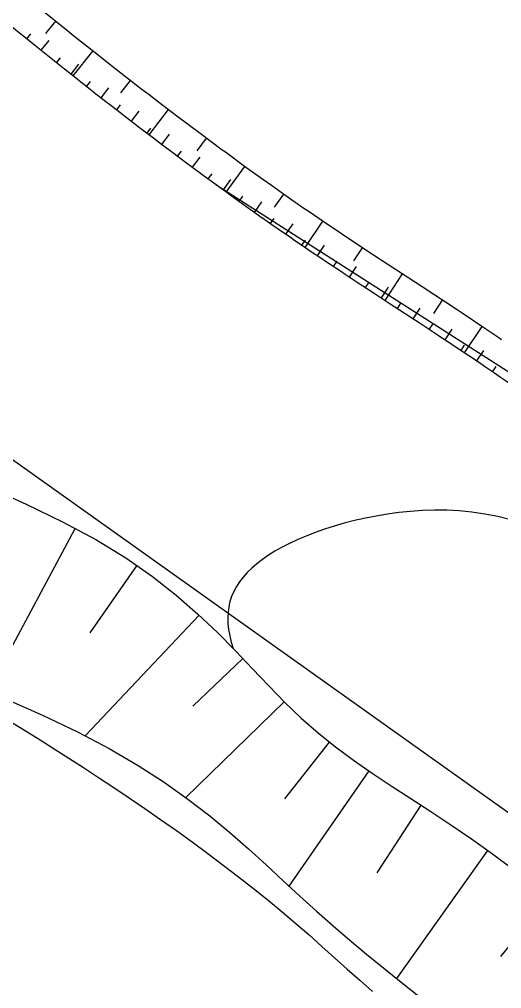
# Model space of a CAD drawing. Header units: millimetres. Extents: x 501029 to 503193, y 1805862 to 1807132.
# Drawn here: x 501932.96 to 501948.13, y 1806637.5 to 1806667.96 of the extents above; entities that cross this region are included whole.
import ezdxf

# ---------------------------------------------------------------- set-up
doc = ezdxf.new("R2010")
doc.units = ezdxf.units.MM
doc.header["$LTSCALE"] = 12
doc.header["$MEASUREMENT"] = 0
for name, color, linetype in [('3', 7, 'CONTINUOUS'), ('BIEN_TON_TAO_BAI', 2, 'CONTINUOUS'), ('DM1', 4, 'CONTINUOUS')]:
    doc.layers.add(name, color=color, linetype=linetype)

msp = doc.modelspace()

# ---------------------------------------------------------------- linework, layer by layer
at = {"layer": '3', "linetype": 'Continuous'}
for p, q in [((501932.9699999998, 1806667.526, 4.858), (501932.5049999999, 1806667.904, 4.863)), ((501934.0929999999, 1806667.905, 4.915), (501933.7789999998, 1806667.515, 4.915)), ((501933.3109999998, 1806667.508, 4.855999999999999), (501933.1849999998, 1806667.352, 4.855999999999999)), ((501933.8849999998, 1806667.303, 4.852), (501933.6349999998, 1806666.991, 4.852)), ((501934.3749999998, 1806666.401, 4.844), (501933.9049999999, 1806666.773999999, 4.849)), ((501934.2469999998, 1806666.758, 4.847), (501934.1229999999, 1806666.601, 4.847)), ((501935.2649999999, 1806666.969, 4.903), (501934.6429999999, 1806666.186, 4.903)), ((501934.8239999998, 1806666.554999999, 4.842), (501934.575, 1806666.242, 4.842)), ((501935.1879999998, 1806666.013, 4.836), (501935.0649999999, 1806665.856, 4.836)), ((501936.4469999999, 1806666.045, 4.889), (501936.1409999998, 1806665.65, 4.889)), ((501935.7679999999, 1806665.814, 4.831), (501935.5219999999, 1806665.498999999, 4.831)), ((501936.1349999997, 1806665.276, 4.825), (501936.0129999999, 1806665.118, 4.825)), ((501936.7419999999, 1806664.558, 4.815999999999999), (501936.2659999998, 1806664.922, 4.822)), ((501936.7169999999, 1806665.08, 4.818999999999999), (501936.474, 1806664.763, 4.818999999999999)), ((501937.6369999999, 1806665.132, 4.873999999999999), (501937.032, 1806664.335, 4.873999999999999)), ((501937.0869999999, 1806664.546, 4.812999999999999), (501936.9659999998, 1806664.387, 4.812999999999999)), ((501937.6719999998, 1806664.354, 4.806), (501937.4319999998, 1806664.034, 4.806)), ((501938.8359999999, 1806664.231, 4.857), (501938.5389999999, 1806663.83, 4.857)), ((501938.0459999998, 1806663.823999999, 4.799), (501937.9259999997, 1806663.664, 4.799)), ((501938.6619999998, 1806663.118, 4.788), (501938.1789999997, 1806663.475, 4.796)), ((501938.6339999998, 1806663.636, 4.791999999999999), (501938.3959999999, 1806663.315, 4.791999999999999)), ((501939.0099999998, 1806663.11, 4.785), (501938.8919999998, 1806662.948, 4.785)), ((501940.045, 1806663.343, 4.838), (501939.4549999998, 1806662.536, 4.838)), ((501939.6009999998, 1806662.926, 4.777), (501939.3649999997, 1806662.603, 4.777)), ((501940.1179999999, 1806662.06, 4.764999999999999), (501939.6309999998, 1806662.41, 4.772999999999999)), ((501939.9809999999, 1806662.405, 4.769), (501939.8639999998, 1806662.243, 4.769)), ((501940.575, 1806662.225, 4.761), (501940.3429999999, 1806661.897999999, 4.761)), ((501941.2639999997, 1806662.47, 4.817), (501940.977, 1806662.061, 4.817)), ((501940.9589999998, 1806661.709, 4.751999999999999), (501940.8439999998, 1806661.546, 4.751999999999999)), ((501942.4989999999, 1806661.619, 4.791), (501941.9369999999, 1806660.792, 4.791)), ((501941.558, 1806661.538, 4.741999999999999), (501941.3309999998, 1806661.208, 4.741999999999999)), ((501941.9469999999, 1806661.029, 4.730999999999999), (501941.835, 1806660.864, 4.730999999999999)), ((501942.5509999997, 1806660.864, 4.719999999999999), (501942.3279999998, 1806660.532, 4.719999999999999)), ((501943.7459999998, 1806660.786, 4.761), (501943.4699999997, 1806660.37, 4.761)), ((501943.0869999998, 1806660.026, 4.701), (501942.5879999998, 1806660.358, 4.713)), ((501942.9439999999, 1806660.362, 4.706999999999999), (501942.8329999999, 1806660.195, 4.706999999999999)), ((501945.6269999999, 1806659.553, 4.714), (501944.3729999998, 1806660.375, 4.746)), ((501943.5499999998, 1806660.2, 4.695), (501943.3309999998, 1806659.866, 4.695)), ((501944.9999999998, 1806659.964, 4.73), (501944.4519999998, 1806659.128, 4.73)), ((501944.0899999999, 1806659.368, 4.676), (501943.589, 1806659.697, 4.689)), ((501943.9459999998, 1806659.702, 4.682), (501943.8359999999, 1806659.534, 4.682)), ((501944.5539999998, 1806659.542, 4.669999999999999), (501944.3339999998, 1806659.208, 4.669999999999999)), ((501944.5919999999, 1806659.039, 4.663), (501944.0899999999, 1806659.368, 4.676)), ((501946.254, 1806659.141, 4.698), (501945.9799999998, 1806658.723, 4.698)), ((501945.0929999999, 1806658.71, 4.650999999999999), (501944.5919999999, 1806659.039, 4.663)), ((501944.9489999998, 1806659.044, 4.657), (501944.8389999999, 1806658.876, 4.657)), ((501945.5569999998, 1806658.884, 4.645), (501945.3369999999, 1806658.55, 4.645)), ((501945.5949999997, 1806658.381, 4.637999999999999), (501945.0929999999, 1806658.71, 4.650999999999999)), ((501946.0969999999, 1806658.052, 4.625), (501945.5949999997, 1806658.381, 4.637999999999999)), ((501945.9519999998, 1806658.386, 4.631999999999999), (501945.8419999999, 1806658.218, 4.631999999999999)), ((501946.5589999999, 1806658.224999999, 4.62), (501946.3379999997, 1806657.892, 4.62)), ((501947.5049999999, 1806658.314, 4.668), (501946.9519999998, 1806657.481, 4.668)), ((501946.9529999998, 1806657.723, 4.608), (501946.8419999999, 1806657.557, 4.608)), ((501947.5569999998, 1806657.559, 4.597999999999999), (501947.3339999998, 1806657.227, 4.597999999999999)), ((501947.947, 1806657.052, 4.588), (501947.8339999999, 1806656.887, 4.588))]:
    msp.add_line(p, q, dxfattribs=at)
at = {"layer": '3', "color": 1, "linetype": 'Continuous', "flags": 128}
msp.add_lwpolyline([(502734.468, 1805863.404), (502565.854, 1806180.86), (502440.381, 1806356.363), (502262.265, 1806436.523), (502063.939, 1806567.977), (501955.637, 1806637.827), (501772.776, 1806767.939), (501708.223, 1807014.777), (501705.5739999999, 1807125.556)], dxfattribs=at)
at = {"layer": '3', "linetype": 'Continuous', "extrusion": (-0.1181773726661559, -0.1590180816829052, 0.9801772075944295), "elevation": -346605.2995006145}
msp.add_lwpolyline([(-674786.1676362187, 1714792.710353119), (-674786.4188048556, 1714792.718298376), (-674787.3818526105, 1714792.755779482), (-674787.6665998716, 1714792.768772113)], dxfattribs=at)
at = {"layer": '3', "linetype": 'Continuous', "extrusion": (0.2594072817606516, 0.3124678633809632, 0.9138225738750853), "elevation": 694735.0484128023}
msp.add_lwpolyline([(767825.8029949559, -1563256.253738757), (767826.2353887935, -1563256.246351673), (767826.4024813931, -1563256.243889312)], dxfattribs=at)
at = {"layer": '3', "linetype": 'Continuous', "extrusion": (0.1437922266143275, 0.168583990112867, 0.9751426735831626), "elevation": 376754.2969995554}
msp.add_lwpolyline([(790540.2557624555, -1658036.721624034), (790540.3198739048, -1658036.718063809), (790540.9061859747, -1658036.694545522), (790541.7547843601, -1658036.663906783)], dxfattribs=at)
at = {"layer": '3', "linetype": 'Continuous', "extrusion": (0.6040304868809426, 0.7481741263414311, 0.2745590056647351), "elevation": 1654886.047583362}
msp.add_lwpolyline([(744353.1532657691, -472517.7563064187), (744353.2172963748, -472517.7552664529), (744353.7535973121, -472517.7511065902)], dxfattribs=at)
at = {"layer": '3', "linetype": 'Continuous', "extrusion": (0.1626446108973392, 0.1940152349710606, 0.967421737994954), "elevation": 432162.7250472531}
msp.add_lwpolyline([(776003.421568642, -1651373.793287999), (776003.6909248305, -1651373.781112763), (776004.3590748128, -1651373.753788894), (776004.9208461052, -1651373.733713836)], dxfattribs=at)
at = {"layer": '3', "linetype": 'Continuous', "extrusion": (-0.3273092346266248, -0.4237485583283435, 0.8445743450062781), "elevation": -929855.9477999225}
msp.add_lwpolyline([(-707167.018416346, 1466718.599385421), (-707167.1750545026, 1466718.60125305), (-707167.618388678, 1466718.608723565)], dxfattribs=at)
at = {"layer": '3', "linetype": 'Continuous', "extrusion": (-0.3506966611885303, -0.4584106370578235, 0.8166220298666068), "elevation": -1004217.847487886}
msp.add_lwpolyline([(-699095.8583675713, 1420841.777916155), (-699096.0243886487, 1420841.779648737), (-699096.458062455, 1420841.786579073)], dxfattribs=at)
at = {"layer": '3', "linetype": 'Continuous', "extrusion": (-0.2913857280308247, -0.3885143013815044, 0.8741573057076099), "elevation": -848168.0080398383}
msp.add_lwpolyline([(-682450.5463387438, 1526712.575020996), (-682450.6839387431, 1526712.577080122), (-682451.1469387433, 1526712.58737575)], dxfattribs=at)
at = {"layer": '3', "linetype": 'Continuous', "extrusion": (0.2511025169382215, 0.3145679892575321, 0.915420398572024), "elevation": 694361.2833982141}
msp.add_lwpolyline([(734819.9684464892, -1579202.735537019), (734820.2647176438, -1579202.725925447), (734821.0253041623, -1579202.705723285), (734821.467441694, -1579202.696111713)], dxfattribs=at)
at = {"layer": '3', "linetype": 'Continuous', "extrusion": (0.5693634590643756, 0.7307578289502126, 0.3765876351000137), "elevation": 1606020.52058642}
msp.add_lwpolyline([(714452.4066410871, -652865.9905636302), (714452.4722447057, -652865.9894841614), (714453.0068977416, -652865.984086816)], dxfattribs=at)
at = {"layer": '3', "linetype": 'Continuous', "extrusion": (0.1089829318965943, 0.1272920657583263, 0.9858597519678953), "elevation": 284681.5757742342}
msp.add_lwpolyline([(793701.7853281689, -1674804.798347036), (793701.9059470546, -1674804.78834823), (793702.7688223975, -1674804.726736265), (793703.2813394978, -1674804.692867202)], dxfattribs=at)
at = {"layer": '3', "linetype": 'Continuous', "extrusion": (-0.2921490607774308, -0.4014422368886169, 0.8680397783101467), "elevation": -871907.6287363147}
msp.add_lwpolyline([(-657240.6037023078, 1524397.704713537), (-657241.1518081, 1524397.716798262), (-657241.2037883205, 1524397.718812384)], dxfattribs=at)
at = {"layer": '3', "linetype": 'Continuous', "extrusion": (0.0626055387541874, 0.066518384947909, 0.9958191858872874), "elevation": 151605.2233679586}
msp.add_lwpolyline([(872712.5857797947, -1652683.956978211), (872712.967699273, -1652683.913188807), (872713.1820042478, -1652683.891294105)], dxfattribs=at)
at = {"layer": '3', "linetype": 'Continuous', "extrusion": (0.0386606420871852, 0.0322172023127263, 0.9987329005437576), "elevation": 77615.68489629062}
msp.add_lwpolyline([(1066584.321275431, -1540243.012815647), (1066584.484522454, -1540242.973073859), (1066584.904355384, -1540242.873719389)], dxfattribs=at)
at = {"layer": '3', "linetype": 'Continuous', "extrusion": (0.052944501620749, 0.0514488933101723, 0.9972712224491836), "elevation": 119530.6195885328}
msp.add_lwpolyline([(945868.1386176875, -1614627.253204005), (945868.8256685709, -1614627.131293861), (945869.6164812851, -1614626.995838144)], dxfattribs=at)
at = {"layer": '3', "linetype": 'Continuous', "extrusion": (0.0926867084839597, 0.1068471778192478, 0.9899458847141454), "elevation": 239564.6377309407}
msp.add_lwpolyline([(804705.3115904359, -1676613.071453233), (804705.8086635129, -1676613.029034418), (804705.9098218934, -1676613.021964615)], dxfattribs=at)
at = {"layer": '3', "linetype": 'Continuous', "extrusion": (0.1214627971260222, 0.1466347245990944, 0.9817051728783294), "elevation": 325891.3729214534}
msp.add_lwpolyline([(765937.4845918803, -1680210.692523594), (765937.9537168728, -1680210.649877064), (765938.3229353013, -1680210.620016565), (765938.6934295509, -1680210.591858516), (765938.9793963582, -1680210.571438623)], dxfattribs=at)
at = {"layer": '3', "linetype": 'Continuous', "extrusion": (-0.1587781465490892, -0.2398563526305793, 0.9577360963653772), "elevation": -513031.9291126991}
msp.add_lwpolyline([(-578710.440463938, 1708175.905083298), (-578710.6115681657, 1708175.912036234), (-578711.0397339162, 1708175.932895043)], dxfattribs=at)
at = {"layer": '3', "linetype": 'Continuous', "extrusion": (0.4157619163964259, 0.5664407315986569, 0.7115384223359622), "elevation": 1232057.954557744}
msp.add_lwpolyline([(664375.4337294486, -1247641.532664421), (664375.4423310553, -1247641.531882655), (664375.8138124432, -1247641.524125282), (664376.0330461898, -1247641.520497137)], dxfattribs=at)
at = {"layer": '3', "linetype": 'Continuous', "extrusion": (0.0224862776906321, -0.0003569245118574, 0.9997470879780109), "elevation": 10646.76641100439}
msp.add_lwpolyline([(1814399.983941845, -473086.6068475584), (1814400.024936682, -473086.5431825228), (1814400.384208898, -473085.9902583374), (1814400.655682648, -473085.5767998575), (1814400.806124019, -473085.3513283769)], dxfattribs=at)
at = {"layer": '3', "linetype": 'Continuous', "extrusion": (0.2175437701198459, 0.2882108550087927, 0.9325283969601915), "elevation": 629898.0036377053}
msp.add_lwpolyline([(687802.1547111538, -1626692.002228064), (687802.3924805629, -1626691.991150697), (687802.7548426314, -1626691.977303989)], dxfattribs=at)
at = {"layer": '3', "linetype": 'Continuous', "extrusion": (0.1395352183374114, 0.1711823827596101, 0.9753084202836932), "elevation": 379311.6886157126}
msp.add_lwpolyline([(752417.4359909529, -1675100.02131498), (752417.5307115335, -1675100.012258949), (752418.0337167647, -1675099.971506808)], dxfattribs=at)
at = {"layer": '3', "linetype": 'Continuous', "extrusion": (0.2657588565931984, 0.3619818986228366, 0.8934994880869727), "elevation": 787378.2448911313}
msp.add_lwpolyline([(664586.7621462753, -1566629.711132156), (664586.9622378994, -1566629.702224745), (664587.3614007928, -1566629.686636776)], dxfattribs=at)
at = {"layer": '3', "linetype": 'Continuous', "extrusion": (-0.0954736274374458, -0.1813312114768389, 0.9787766743278457), "elevation": -375521.7193139762}
msp.add_lwpolyline([(-397551.939253681, 1793573.460475801), (-397552.6322016693, 1793573.52879187), (-397553.4310160598, 1793573.611747096)], dxfattribs=at)
at = {"layer": '3', "linetype": 'Continuous', "extrusion": (0.1170904032309074, 0.1396077864295989, 0.9832596317552404), "elevation": 311001.1475408184}
msp.add_lwpolyline([(776397.9454851839, -1678228.985363356), (776398.0846107383, -1678228.968898847), (776398.5424472588, -1678228.91950532)], dxfattribs=at)
at = {"layer": '3', "linetype": 'Continuous', "extrusion": (-0.3138489282811609, -0.5081363667767841, 0.8020575309637433), "elevation": -1075560.191053119}
msp.add_lwpolyline([(-522334.1977319512, 1444404.336958952), (-522334.657713386, 1444404.352028112), (-522334.7977197035, 1444404.357051165)], dxfattribs=at)
at = {"layer": '3', "linetype": 'Continuous', "extrusion": (0.2635632959858522, 0.3675488152607735, 0.8918756961648165), "elevation": 796334.2264445474}
msp.add_lwpolyline([(644907.0485550645, -1570322.620659976), (644907.2301232405, -1570322.614026925), (644908.5478065637, -1570322.552118451)], dxfattribs=at)
at = {"layer": '3', "linetype": 'Continuous', "extrusion": (0.276385927900949, 0.3842723927836788, 0.8808777139890857), "elevation": 832984.2524038529}
msp.add_lwpolyline([(647415.1399192472, -1550146.942565521), (647415.2824266624, -1550146.93813557), (647415.8174633065, -1550146.919326604), (647416.6384264781, -1550146.885319849)], dxfattribs=at)
at = {"layer": '3', "linetype": 'Continuous', "extrusion": (0.1509735454491918, 0.1948045849049383, 0.9691533223770713), "elevation": 427730.3361076111}
msp.add_lwpolyline([(709961.139842407, -1681952.568290741), (709961.6786881094, -1681952.527716008), (709961.7376333124, -1681952.523658535)], dxfattribs=at)
at = {"layer": '3', "linetype": 'Continuous', "extrusion": (0.3579226200134041, 0.5116188039153675, 0.7811130504369705), "elevation": 1103981.706593611}
msp.add_lwpolyline([(624350.4978522833, -1381076.626601126), (624350.6340093252, -1381076.623397997), (624351.0984350285, -1381076.608983915)], dxfattribs=at)
at = {"layer": '3', "linetype": 'Continuous', "extrusion": (0.163028503755032, 0.212471577267174, 0.9634716061291037), "elevation": 465699.4634821478}
msp.add_lwpolyline([(701566.9612490061, -1675377.239508727), (701567.160942562, -1675377.228306776), (701567.5600901674, -1675377.20216889)], dxfattribs=at)
at = {"layer": '3', "linetype": 'Continuous', "extrusion": (-0.0670141949185762, -0.1268483004682292, 0.9896558019572951), "elevation": -262804.4447954048}
msp.add_lwpolyline([(-400108.1545255658, 1812955.500158937), (-400108.3805954627, 1812955.528040862), (-400108.7496711273, 1812955.569863749)], dxfattribs=at)
at = {"layer": '3', "linetype": 'Continuous', "extrusion": (-0.0290522618700187, -0.0650217290034436, 0.9974608467692547), "elevation": -132050.0990355339}
msp.add_lwpolyline([(-278724.0851071163, 1849550.017804093), (-278724.2999361234, 1849550.05992888), (-278724.675143852, 1849550.13013686)], dxfattribs=at)
at = {"layer": 'BIEN_TON_TAO_BAI', "linetype": 'Continuous'}
msp.add_line((501996.705175282, 1806625.936516137, -1.5010340135e-06), (501939.1425331424, 1806662.765535014, -1.5010340135e-06), dxfattribs=at)
at = {"layer": 'DM1'}
for p, q in [((501931.9723891928, 1806646.847556955), (501934.716837291, 1806651.959581936)), ((501935.1837726886, 1806648.678916287), (501936.6553611641, 1806650.792917406)), ((501935.0259128296, 1806645.447481509), (501938.6162648448, 1806649.23408945)), ((501938.4136743195, 1806646.383659233), (501939.9834644339, 1806647.878784108)), ((501938.1954972551, 1806643.505077786), (501941.2867457416, 1806646.518926711)), ((501941.3041319285, 1806643.471107894), (501942.7187375183, 1806645.250519718)), ((501941.4454597427, 1806640.723385184), (501943.9621106336, 1806644.343894778)), ((501944.2130251963, 1806641.14380532), (501945.5945286143, 1806643.265699156)), ((501944.8278071882, 1806637.816526533), (501947.6926418114, 1806641.843725727)), ((501948.09955813, 1806638.514277227), (501949.6005163085, 1806640.372176879))]:
    msp.add_line(p, q, dxfattribs=at)
for points in [[(501931.9520189416, 1806653.285440927), (501933.1694503348, 1806652.731925387), (501934.3142494215, 1806652.175715761), (501935.3650295676, 1806651.611592623), (501936.3062304591, 1806651.035952623), (501937.1455970645, 1806650.451656705), (501937.8967006727, 1806649.863181887), (501938.5731125726, 1806649.275005186), (501939.188404053, 1806648.691603619), (501939.7561464027, 1806648.117454204), (501940.2899109107, 1806647.55703396), (501940.8032688659, 1806647.014819902), (501941.3097915569, 1806646.495289049), (501941.8230502728, 1806646.002918419), (501942.3541410859, 1806645.540368388), (501942.9042592014, 1806645.103032775), (501943.4721246085, 1806644.684488757), (501944.056457296, 1806644.27831351), (501944.6559772529, 1806643.878084212), (501945.269404468, 1806643.47737804), (501945.8954589302, 1806643.069772171), (501946.5328606283, 1806642.648843784), (501947.1803295516, 1806642.208170053), (501947.8365856886, 1806641.741328158), (501948.5004639006, 1806641.243834857)], [(501948.4205219343, 1806652.234491641), (501948.0055281981, 1806652.336219671), (501947.5958544333, 1806652.416157746), (501947.1917505721, 1806652.475019124), (501946.7934308424, 1806652.514194652), (501946.4011094722, 1806652.53507518), (501946.0150006894, 1806652.539051555), (501945.6353187221, 1806652.527514628), (501945.2622777983, 1806652.501855246), (501944.8960921462, 1806652.463464259), (501944.5369759933, 1806652.413732514), (501944.185143568, 1806652.354050862), (501943.8409162114, 1806652.285667498), (501943.5050437174, 1806652.209260017), (501943.1783829929, 1806652.125363356), (501942.8617909454, 1806652.034512461), (501942.5561244818, 1806651.937242269), (501942.2622405091, 1806651.834087723), (501941.9809959345, 1806651.725583763), (501941.7132476652, 1806651.612265331), (501941.4598526082, 1806651.494667367), (501941.2216676705, 1806651.373324812), (501940.9993890896, 1806651.248683452), (501940.7930704236, 1806651.120832441), (501940.6026045611, 1806650.989771782), (501940.4278843904, 1806650.855501472), (501940.2688027999, 1806650.718021514), (501940.1252526782, 1806650.577331905), (501939.9971269137, 1806650.433432648), (501939.884318395, 1806650.28632374), (501939.7867200101, 1806650.136005183), (501939.7042246477, 1806649.982476977), (501939.636725196, 1806649.825649964), (501939.5841145403, 1806649.66507836), (501939.5462855659, 1806649.500227226), (501939.5231311581, 1806649.330561618), (501939.514544202, 1806649.155546598), (501939.5204175829, 1806648.974647222), (501939.5406441857, 1806648.787328551), (501939.5751168959, 1806648.593055644), (501939.6237285985, 1806648.391293558), (501939.6835879194, 1806648.190831522)], [(501932.5006114645, 1806646.623276705), (501933.6868056044, 1806646.097739614), (501934.7867244492, 1806645.573564943), (501935.7868195664, 1806645.04638454), (501936.6926447934, 1806644.516772387), (501937.5145295352, 1806643.986538002), (501938.2628031967, 1806643.457490901), (501938.9477951827, 1806642.9314406), (501939.579834898, 1806642.410196616), (501940.1692517477, 1806641.895568468), (501940.7263751366, 1806641.389365671), (501941.2615344695, 1806640.893397741), (501941.7850591515, 1806640.409474196), (501942.3059068493, 1806639.93869613), (501942.8275482789, 1806639.47933094), (501943.3520824181, 1806639.028937602), (501943.8816082449, 1806638.58507509), (501944.418224737, 1806638.145302379), (501944.9640308725, 1806637.707178446), (501945.5211256293, 1806637.268262264)], [(501932.7396978067, 1806645.856001509), (501933.1700875277, 1806645.589850965), (501933.6098284965, 1806645.316163829), (501934.0584313697, 1806645.034630154), (501934.5154068035, 1806644.744939988), (501934.9802654542, 1806644.446783384), (501935.4525179782, 1806644.139850391), (501935.9316750318, 1806643.82383106), (501936.4172472712, 1806643.498415441), (501936.9084542761, 1806643.163549096), (501937.4033513193, 1806642.820199637), (501937.8997025969, 1806642.469590186), (501938.395272305, 1806642.112943865), (501938.8878246395, 1806641.751483797), (501939.3751237968, 1806641.386433104), (501939.8549339729, 1806641.01901491), (501940.3250193637, 1806640.650452336), (501940.7831441657, 1806640.281968506), (501941.2270725747, 1806639.914786542), (501941.6554891604, 1806639.549925711), (501942.0707599866, 1806639.187589869), (501942.4761714914, 1806638.827779013), (501942.8750101119, 1806638.470493142), (501943.2705622857, 1806638.115732257), (501943.6661144504, 1806637.763496354), (501944.0649530436, 1806637.413785435)]]:
    msp.add_lwpolyline(points, dxfattribs=at)

doc.saveas('drawing.dxf')
